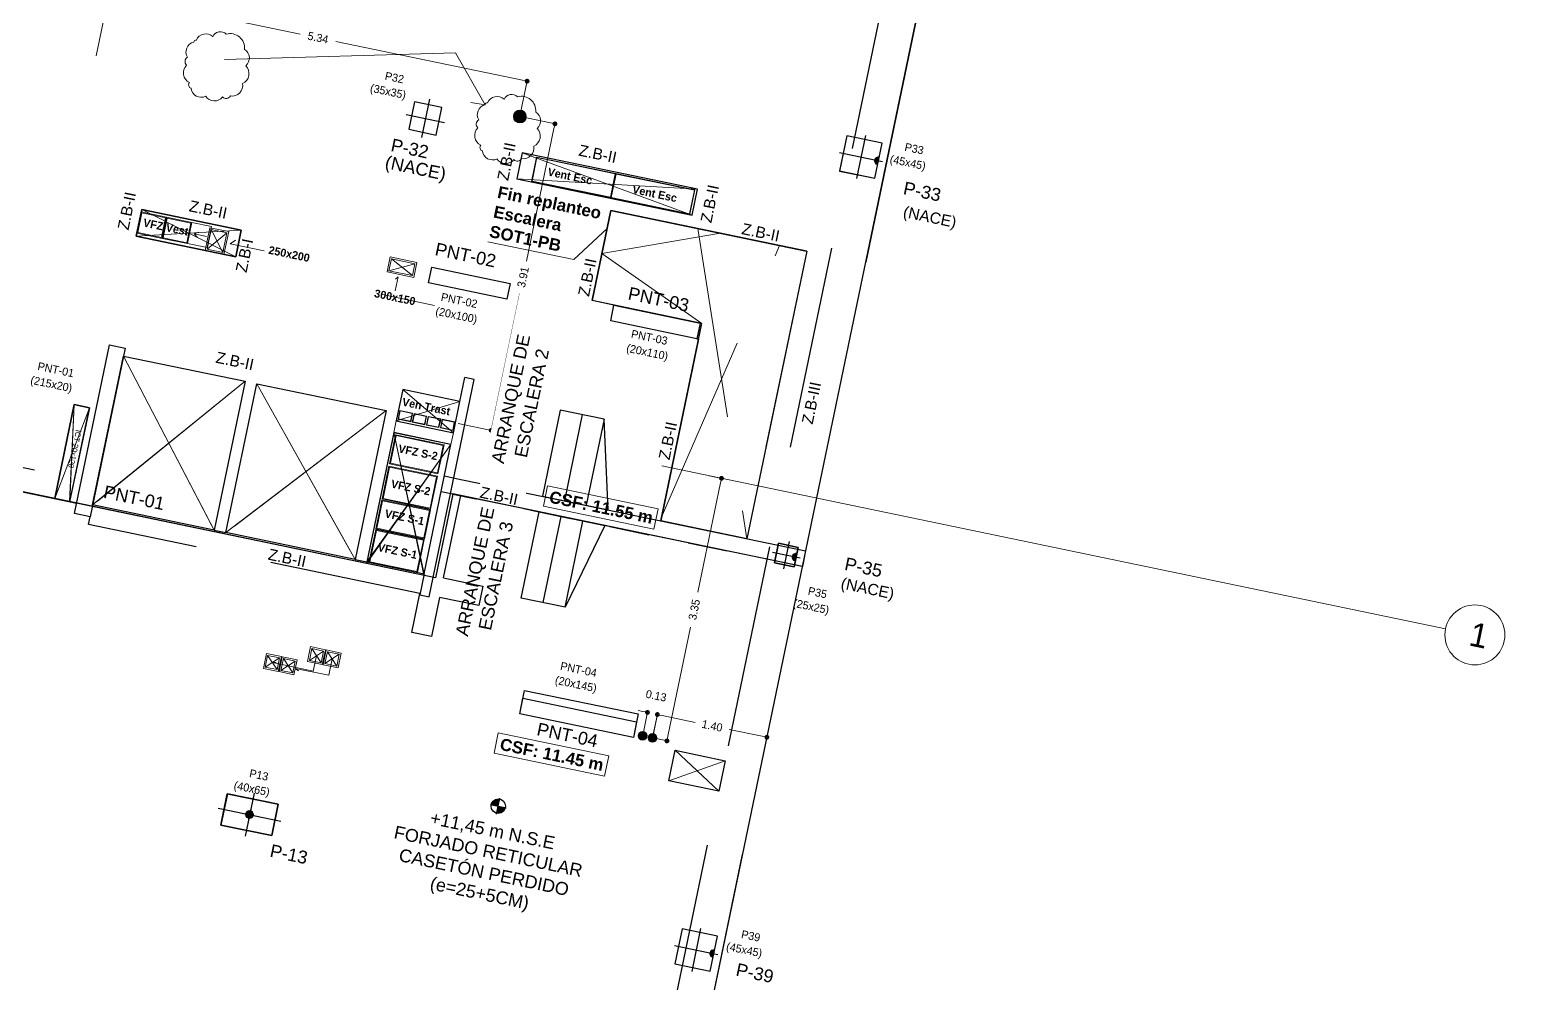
# Model space of a CAD drawing. Header units: metres. Extents: x 725608.1 to 725660.4, y 4370738.5 to 4370791.2.
# Drawn here: x 725641.86 to 725660.39, y 4370765.37 to 4370777.28 of the extents above; entities that cross this region are included whole.
import ezdxf

# ---------------------------------------------------------------- set-up
doc = ezdxf.new("R2010")
doc.units = ezdxf.units.M
doc.header["$LTSCALE"] = 10
doc.header["$MEASUREMENT"] = 0
for name, pattern in [('$5$DASHED2', [0.375, 0.25, -0.125]), ('1144 Z plantas$0$DASHED2', [0.375, 0.25, -0.125]), ('1144_EST_XREF_PLANTAS COMPLETAS$0$ACAD_ISO03W100', [30, 12, -18]), ('1144_EST_XREF_PLANTAS COMPLETAS$0$DASHDOTX2', [50.8, 25.4, -12.7, 0, -12.7]), ('1144_EST_XREF_PLANTAS COMPLETAS$0$Derribado', [0.357187, 0.238125, -0.119063]), ('1144_EST_XREF_PLANTAS COMPLETAS$0$HIDDEN', [9.525, 6.35, -3.175]), ('CONTINUA', [0]), ('CYE_TRAZOS', [4, 2, -2]), ('DASHED2', [0.375, 0.25, -0.125])]:
    doc.linetypes.add(name, pattern=pattern)
doc.layers.get('0').update_dxf_attribs({"linetype": 'CONTINUA', "lineweight": 0})
for name, color, linetype, lineweight in [('1144 Z plantas$0$CONTORNO FORJADO', 163, '1144 Z plantas$0$DASHED2', 13), ('1144_EST_XREF_PLANTAS COMPLETAS$0$BUIN_HUECOS', 253, '1144_EST_XREF_PLANTAS COMPLETAS$0$Derribado', 0), ('1144_EST_XREF_PLANTAS COMPLETAS$0$BUIN_PUNTO CRECIMIENTO', 10, 'CONTINUOUS', 5), ('COTAS_PASATUBOS', 7, 'CONTINUOUS', 9), ('CYE_PASATUBOS', 7, 'CONTINUOUS', 9), ('CYE_REJILLAS', 13, 'CYE_TRAZOS', 9), ('CYE_REVISIONES', 10, 'CONTINUOUS', 9)]:
    doc.layers.add(name, color=color, linetype=linetype, lineweight=lineweight)
for name, color, linetype in [('1144_EST_XREF_PLANTAS COMPLETAS$0$BUIN_BORDE FORJADO', 33, 'CONTINUOUS'), ('1144_EST_XREF_PLANTAS COMPLETAS$0$BUIN_DETALLES', 13, 'CONTINUOUS'), ('1144_EST_XREF_PLANTAS COMPLETAS$0$BUIN_EJES PILARES', 252, '1144_EST_XREF_PLANTAS COMPLETAS$0$DASHDOTX2'), ('1144_EST_XREF_PLANTAS COMPLETAS$0$BUIN_ESCALERA', 4, '1144_EST_XREF_PLANTAS COMPLETAS$0$ACAD_ISO03W100'), ('1144_EST_XREF_PLANTAS COMPLETAS$0$BUIN_NIVELES', 1, 'CONTINUOUS'), ('1144_EST_XREF_PLANTAS COMPLETAS$0$BUIN_OCULTA', 253, 'CYE_TRAZOS'), ('1144_EST_XREF_PLANTAS COMPLETAS$0$BUIN_PANTALLA', 13, 'CONTINUOUS'), ('1144_EST_XREF_PLANTAS COMPLETAS$0$BUIN_PILARES', 1, 'CONTINUOUS'), ('1144_EST_XREF_PLANTAS COMPLETAS$0$BUIN_PROY INF', 252, '1144_EST_XREF_PLANTAS COMPLETAS$0$HIDDEN'), ('1144_EST_XREF_PLANTAS COMPLETAS$0$BUIN_TEXTO', 7, 'CONTINUOUS'), ('1144_EST_XREF_PLANTAS COMPLETAS$0$BUIN_TEXTO PILARES', 42, 'CONTINUOUS'), ('1144_EST_XREF_PLANTAS COMPLETAS$0$BUIN_TEXTO ZUNCHOS', 10, 'CONTINUOUS'), ('1144_EST_XREF_PLANTAS COMPLETAS$0$BUIN_ZUNCHO', 4, '1144_EST_XREF_PLANTAS COMPLETAS$0$HIDDEN'), ('TEXTO_ETIQUETAS', 13, 'CONTINUOUS')]:
    doc.layers.add(name, color=color, linetype=linetype)
doc.layers.add('CYE_ALTURAS FORJADOS', color=7, linetype='$5$DASHED2', true_color=0x919191, transparency=0.6)
doc.styles.add('1144 Z plantas$0$Standard', font='arial.ttf')
doc.styles.add('1144_EST_XREF_PLANTAS COMPLETAS$0$Standard', font='arial.ttf')
doc.styles.add('C&E COTAS', font='')
doc.styles.add('CanoEscarioBody', font='', dxfattribs={"height": 0.04})
doc.styles.add('Century Gothic', font='GOTHIC.TTF', dxfattribs={"height": 0.3})
doc.styles.get('C&E COTAS').set_extended_font_data('CanoEscarioBody')
doc.styles.get('CanoEscarioBody').set_extended_font_data('CanoEscarioBody')

# ---------------------------------------------------------------- blocks, each defined once
blk = doc.blocks.new('_Dot')
at = {"color": 0, "linetype": 'ByBlock', "lineweight": -2}
blk.add_line((-0.5, 0), (-1, 0), dxfattribs=at)
at = {"color": 0, "linetype": 'ByBlock', "const_width": 0.5}
blk.add_lwpolyline([(-0.25, 0, 1), (0.25, 0, 1)], format="xyb", close=True, dxfattribs=at)
blk = doc.blocks.new('Rejilla - ANO_ExtremoRejilla-727554-03_A0_P00_REP')
at = {"layer": 'CYE_REJILLAS', "linetype": 'Continuous'}
blk.add_circle((0, 0), 0.00375, dxfattribs=at)
blk = doc.blocks.new('PASATUBOS 110')
at = {"true_color": 0x87c497}
h = blk.add_hatch(color=113, dxfattribs=at)
edge = h.paths.add_edge_path()
edge.add_arc((158.426, -180.644), 0.055, 0, 360)
for p, q in [((158.401, -180.644), (158.45, -180.644)), ((158.426, -180.62), (158.426, -180.668))]:
    blk.add_line(p, q)
blk.add_circle((158.426, -180.644), 0.055)
blk = doc.blocks.new('PASATUBOS 160')
blk.add_hatch(color=21).paths.add_polyline_path([(158.417, -180.723), (158.434, -180.723), (158.45, -180.72), (158.466, -180.713), (158.479, -180.703), (158.49, -180.691), (158.499, -180.676), (158.504, -180.661), (158.506, -180.644), (158.504, -180.627), (158.499, -180.611), (158.49, -180.597), (158.479, -180.584), (158.466, -180.575), (158.45, -180.568), (158.434, -180.564), (158.417, -180.564), (158.401, -180.568), (158.386, -180.575), (158.372, -180.584), (158.361, -180.597), (158.352, -180.611), (158.347, -180.627), (158.346, -180.644), (158.347, -180.661), (158.352, -180.676), (158.361, -180.691), (158.372, -180.703), (158.386, -180.713), (158.401, -180.72)])
for p, q in [((158.386, -180.644), (158.466, -180.644)), ((158.426, -180.604), (158.426, -180.684))]:
    blk.add_line(p, q)
blk.add_circle((158.426, -180.644), 0.08)
blk = doc.blocks.new('Ventilación trasteros')
at = {"layer": 'CYE_PASATUBOS'}
for points in [[(174.68, -32.665), (174.84, -32.665), (174.84, -32.555), (174.68, -32.555)], [(174.685, -32.56), (174.835, -32.56), (174.835, -32.66), (174.685, -32.66)], [(174.86, -32.665), (175.02, -32.665), (175.02, -32.555), (174.86, -32.555)], [(174.865, -32.56), (175.015, -32.56), (175.015, -32.66), (174.865, -32.66)], [(175.04, -32.555), (175.2, -32.555), (175.2, -32.665), (175.04, -32.665)], [(175.045, -32.56), (175.195, -32.56), (175.195, -32.66), (175.045, -32.66)], [(175.22, -32.555), (175.38, -32.555), (175.38, -32.665), (175.22, -32.665)], [(175.225, -32.56), (175.375, -32.56), (175.375, -32.66), (175.225, -32.66)]]:
    blk.add_lwpolyline(points, close=True, dxfattribs=at)
at = {"layer": 'CYE_PASATUBOS', "insert": (174.687, -32.39), "char_height": 0.1, "width": 6.47767, "attachment_point": 1, "style": 'CanoEscarioBody'}
blk.add_mtext('{\\fCanoEscarioBody|b1|i0|c0|p34;Ven Trast}', dxfattribs=at)
blk = doc.blocks.new('VFZ GARAJE')
at = {"layer": 'CYE_PASATUBOS'}
for points in [[(182.24, 16.314), (182.86, 16.314), (182.86, 16.684), (182.24, 16.684)], [(182.25, 16.324), (182.85, 16.324), (182.85, 16.674), (182.25, 16.674)], [(182.24, 15.864), (182.86, 15.864), (182.86, 16.284), (182.24, 16.284)], [(182.25, 15.874), (182.85, 15.874), (182.85, 16.274), (182.25, 16.274)], [(182.24, 15.484), (182.86, 15.484), (182.86, 15.854), (182.24, 15.854)], [(182.25, 15.494), (182.85, 15.494), (182.85, 15.844), (182.25, 15.844)], [(182.24, 15.054), (182.86, 15.054), (182.86, 15.474), (182.24, 15.474)], [(182.25, 15.064), (182.85, 15.064), (182.85, 15.464), (182.25, 15.464)]]:
    blk.add_lwpolyline(points, close=True, dxfattribs=at)
at = {"layer": 'CYE_PASATUBOS', "char_height": 0.1, "width": 6.47767, "attachment_point": 1, "style": 'CanoEscarioBody'}
for s, insert in [('{\\fCanoEscarioBody|b1|i0|c0|p34;VFZ S-2}', (182.313, 16.576)), ('{\\fCanoEscarioBody|b1|i0|c0|p34;VFZ S-2}', (182.313, 16.126)), ('{\\fCanoEscarioBody|b1|i0|c0|p34;VFZ S-1}', (182.313, 15.746)), ('{\\fCanoEscarioBody|b1|i0|c0|p34;VFZ S-1}', (182.313, 15.316))]:
    blk.add_mtext(s, dxfattribs=dict(at, insert=insert))
blk = doc.blocks.new('1144_EST_XREF_PLANTAS COMPLETAS$0$8')
at = {"layer": '1144_EST_XREF_PLANTAS COMPLETAS$0$BUIN_PUNTO CRECIMIENTO'}
h = blk.add_hatch(color=256, dxfattribs=at)
h.dxf.hatch_style = 1
edge = h.paths.add_edge_path()
edge.add_line((0, 0), (-0.05, 0))
edge.add_arc((0, 0), 0.05, 0, 180, ccw=False)
edge.add_line((0.05, 0), (0, 0))
for p, q in [((-0.06, 0), (0.06, 0)), ((0, 0), (0, 0.06))]:
    blk.add_line(p, q, dxfattribs=at)
blk.add_arc((0, 0), 0.05, 0, 180, dxfattribs=at)
blk = doc.blocks.new('1144_EST_XREF_PLANTAS COMPLETAS$0$5')
at = {"layer": '1144_EST_XREF_PLANTAS COMPLETAS$0$BUIN_PUNTO CRECIMIENTO'}
h = blk.add_hatch(color=256, dxfattribs=at)
h.dxf.hatch_style = 1
h.paths.add_polyline_path([(0.05, 0, 1), (-0.05, 0, 1)])
for p, q in [((-0.06, 0), (0.06, 0)), ((0, 0.06), (0, -0.06))]:
    blk.add_line(p, q, dxfattribs=at)
blk.add_circle((0, 0), 0.05, dxfattribs=at)
blk = doc.blocks.new('1144_EST_XREF_PLANTAS COMPLETAS$0$45x45_N')
at = {"layer": '1144_EST_XREF_PLANTAS COMPLETAS$0$BUIN_EJES PILARES', "ltscale": 0.005}
for p, q in [((0, 0.275), (0, -0.275)), ((-0.275, 0), (0.275, 0))]:
    blk.add_line(p, q, dxfattribs=at)
at = {"layer": '1144_EST_XREF_PLANTAS COMPLETAS$0$BUIN_PILARES'}
blk.add_lwpolyline([(-0.225, -0.225), (0.225, -0.225), (0.225, 0.225), (-0.225, 0.225)], close=True, dxfattribs=at)
blk = doc.blocks.new('1144_EST_XREF_PLANTAS COMPLETAS$0$40x65_CONT')
at = {"layer": '1144_EST_XREF_PLANTAS COMPLETAS$0$BUIN_EJES PILARES', "ltscale": 0.005}
for p, q in [((0, 0.275), (0, -0.275)), ((-0.4, 0), (0.4, 0))]:
    blk.add_line(p, q, dxfattribs=at)
at = {"layer": '1144_EST_XREF_PLANTAS COMPLETAS$0$BUIN_PILARES'}
blk.add_lwpolyline([(-0.325, -0.2), (0.325, -0.2), (0.325, 0.2), (-0.325, 0.2)], close=True, dxfattribs=at)
blk = doc.blocks.new('1144_EST_XREF_PLANTAS COMPLETAS$0$25x25_N')
at = {"layer": '1144_EST_XREF_PLANTAS COMPLETAS$0$BUIN_EJES PILARES', "ltscale": 0.005}
for p, q in [((-0.175, 0), (0.175, 0)), ((0, 0.175), (0, -0.175))]:
    blk.add_line(p, q, dxfattribs=at)
at = {"layer": '1144_EST_XREF_PLANTAS COMPLETAS$0$BUIN_PILARES'}
blk.add_lwpolyline([(-0.125, -0.125), (0.125, -0.125), (0.125, 0.125), (-0.125, 0.125)], close=True, dxfattribs=at)
blk = doc.blocks.new('1144_EST_XREF_PLANTAS COMPLETAS$0$COTA NIVEL COMPLETA')
at = {"layer": '1144_EST_XREF_PLANTAS COMPLETAS$0$BUIN_NIVELES'}
h = blk.add_hatch(color=256, dxfattribs=at)
h.dxf.hatch_style = 1
h.paths.add_polyline_path([(0.5, 0), (0, 0), (0, -0.5, 0.414214)])
h.paths.add_polyline_path([(0, 0.5, 0.414214), (-0.5, 0), (0, 0)])
for points in [[(-0.56, 0), (0.56, 0)], [(0, -0.56), (0, 0.56)]]:
    blk.add_lwpolyline(points, dxfattribs=at)
blk.add_circle((0, 0), 0.5, dxfattribs=at)
blk = doc.blocks.new('1144_EST_XREF_PLANTAS COMPLETAS$0$35x35_N')
at = {"layer": '1144_EST_XREF_PLANTAS COMPLETAS$0$BUIN_EJES PILARES', "ltscale": 0.005}
for p, q in [((0, 0.245), (0, -0.245)), ((-0.245, 0), (0.245, 0))]:
    blk.add_line(p, q, dxfattribs=at)
at = {"layer": '1144_EST_XREF_PLANTAS COMPLETAS$0$BUIN_PILARES'}
blk.add_lwpolyline([(-0.175, -0.175), (0.175, -0.175), (0.175, 0.175), (-0.175, 0.175)], close=True, dxfattribs=at)

msp = doc.modelspace()

# ---------------------------------------------------------------- linework, layer by layer
at = {"layer": '1144 Z plantas$0$CONTORNO FORJADO', "linetype": '1144 Z plantas$0$DASHED2', "ltscale": 3}
for points in [[(725640.386, 4370771.794), (725641.452, 4370776.922), (725630.193, 4370779.262), (725631.661, 4370786.326), (725653.827, 4370781.719), (725651.511, 4370770.574), (725647.144, 4370771.479), (725646.926, 4370770.435), (725641.561, 4370771.55)], [(725647.944, 4370775.42), (725650.133, 4370774.965), (725650.2, 4370775.288), (725648.011, 4370775.743)], [(725643.187, 4370774.703), (725644.43, 4370774.445), (725644.499, 4370774.778), (725643.256, 4370775.036)], [(725649.116, 4370775.024), (725648.882, 4370773.897), (725650.253, 4370773.613), (725649.74, 4370771.145), (725650.817, 4370770.921), (725651.564, 4370774.515)], [(725644.159, 4370771.028), (725642.642, 4370771.344), (725643.028, 4370773.204), (725644.546, 4370772.889)], [(725644.693, 4370772.858), (725646.308, 4370772.522), (725645.922, 4370770.662), (725644.306, 4370770.998)], [(725636.411, 4370772.62), (725636.135, 4370771.296), (725634.897, 4370771.554), (725634.264, 4370768.508), (725630.947, 4370766.532), (725631.161, 4370766.173), (725631.075, 4370766.122), (725635.028, 4370759.487), (725635.119, 4370759.542), (725635.827, 4370758.354), (725636.428, 4370758.234), (725635.631, 4370754.265), (725637.671, 4370753.774), (725638.488, 4370757.821), (725639.264, 4370761.7), (725649.237, 4370759.632), (725651.509, 4370770.573), (725647.143, 4370771.481), (725646.926, 4370770.435)], [(725646.435, 4370772.394), (725647.149, 4370772.245), (725647.231, 4370772.637), (725646.516, 4370772.785)], [(725642.168, 4370771.424), (725642.359, 4370771.384), (725642.603, 4370772.559), (725642.412, 4370772.599)], [(725646.065, 4370770.614), (725646.78, 4370770.466), (725647.119, 4370772.098), (725646.404, 4370772.247)], [(725649.92, 4370768.279), (725650.547, 4370768.148), (725650.467, 4370767.766), (725649.841, 4370767.897)]]:
    msp.add_lwpolyline(points, close=True, dxfattribs=at)
for points in [[(725648.011, 4370775.743), (725650.133, 4370774.965)], [(725647.944, 4370775.42), (725650.2, 4370775.288)], [(725643.256, 4370775.036), (725644.43, 4370774.445)], [(725643.187, 4370774.703), (725644.499, 4370774.778)], [(725650.487, 4370774.739), (725649.004, 4370774.485), (725650.253, 4370773.613)], [(725643.028, 4370773.204), (725644.159, 4370771.028)], [(725642.642, 4370771.344), (725644.546, 4370772.889)], [(725644.693, 4370772.858), (725645.922, 4370770.662)], [(725646.435, 4370772.394), (725647.231, 4370772.637)], [(725646.516, 4370772.785), (725647.149, 4370772.245)], [(725642.168, 4370771.424), (725642.603, 4370772.559)], [(725642.412, 4370772.599), (725642.359, 4370771.384)], [(725644.306, 4370770.998), (725646.308, 4370772.522)], [(725646.404, 4370772.247), (725646.78, 4370770.466)], [(725646.065, 4370770.614), (725647.119, 4370772.098)], [(725649.92, 4370768.279), (725650.467, 4370767.766)], [(725649.841, 4370767.897), (725650.546, 4370768.148)]]:
    msp.add_lwpolyline(points, dxfattribs=at)
at = {"layer": '1144 Z plantas$0$CONTORNO FORJADO', "ltscale": 10}
msp.add_lwpolyline([(725647.58, 4370774.632), (725648.653, 4370774.409), (725649.069, 4370774.797)], dxfattribs=at)
at = {"layer": '1144 Z plantas$0$CONTORNO FORJADO', "color": 23, "ltscale": 10}
msp.add_lwpolyline([(725646.404, 4370772.247), (725647.119, 4370772.098), (725647.149, 4370772.245), (725646.435, 4370772.394)], close=True, dxfattribs=at)
at = {"layer": '1144 Z plantas$0$CONTORNO FORJADO'}
for points in [[(725648.274, 4370771.329), (725648.327, 4370771.584), (725649.707, 4370771.297), (725649.654, 4370771.042)], [(725647.658, 4370768.241), (725647.711, 4370768.495), (725649.091, 4370768.209), (725649.038, 4370767.954)]]:
    msp.add_lwpolyline(points, close=True, dxfattribs=at)
at = {"layer": '1144_EST_XREF_PLANTAS COMPLETAS$0$BUIN_BORDE FORJADO'}
for p, q in [((725649.238, 4370759.637), (725653.824, 4370781.708)), ((725649.116, 4370775.024), (725648.882, 4370773.897)), ((725651.564, 4370774.515), (725649.116, 4370775.024)), ((725651.162, 4370774.598), (725649.116, 4370775.024)), ((725651.564, 4370774.515), (725650.817, 4370770.921)), ((725649.156, 4370773.84), (725648.882, 4370773.897)), ((725650.212, 4370773.417), (725649.74, 4370771.145)), ((725650.192, 4370773.421), (725650.212, 4370773.417)), ((725644.159, 4370771.028), (725644.306, 4370770.998)), ((725645.921, 4370770.662), (725646.068, 4370770.631))]:
    msp.add_line(p, q, dxfattribs=at)
for points in [[(725647.944, 4370775.42), (725650.133, 4370774.965), (725650.2, 4370775.288), (725648.011, 4370775.743)], [(725643.256, 4370775.036), (725644.499, 4370774.778), (725644.43, 4370774.445), (725643.186, 4370774.703)], [(725644.692, 4370772.858), (725646.308, 4370772.522), (725645.921, 4370770.662), (725644.306, 4370770.998)], [(725646.516, 4370772.786), (725646.434, 4370772.394), (725647.149, 4370772.245), (725647.231, 4370772.637)], [(725649.92, 4370768.279), (725650.547, 4370768.148), (725650.467, 4370767.766), (725649.841, 4370767.897)]]:
    msp.add_lwpolyline(points, close=True, dxfattribs=at)
for points in [[(725643.028, 4370773.204), (725644.546, 4370772.889), (725644.159, 4370771.028), (725642.641, 4370771.344)], [(725642.168, 4370771.424), (725642.412, 4370772.599), (725642.603, 4370772.559), (725642.354, 4370771.384)], [(725640.386, 4370771.793), (725642.442, 4370771.367)]]:
    msp.add_lwpolyline(points, dxfattribs=at)
at = {"layer": '1144_EST_XREF_PLANTAS COMPLETAS$0$BUIN_DETALLES'}
for p, q in [((725647.231, 4370772.637), (725647.292, 4370772.935)), ((725646.783, 4370770.483), (725646.729, 4370770.222)), ((725646.729, 4370770.222), (725646.846, 4370770.197))]:
    msp.add_line(p, q, dxfattribs=at)
at = {"layer": '1144_EST_XREF_PLANTAS COMPLETAS$0$BUIN_ESCALERA'}
for p, q in [((725648.485, 4370772.529), (725648.261, 4370771.452)), ((725649.034, 4370772.416), (725648.485, 4370772.529)), ((725648.759, 4370772.472), (725648.536, 4370771.395)), ((725649.034, 4370772.416), (725648.81, 4370771.339)), ((725649.084, 4370771.282), (725649.034, 4370772.416)), ((725648.261, 4370771.452), (725649.084, 4370771.282)), ((725647.997, 4370770.18), (725648.221, 4370771.257)), ((725648.221, 4370771.257), (725649.043, 4370771.086)), ((725648.271, 4370770.123), (725648.495, 4370771.2)), ((725648.545, 4370770.066), (725648.769, 4370771.143)), ((725649.043, 4370771.086), (725648.545, 4370770.066)), ((725648.545, 4370770.066), (725647.997, 4370770.18))]:
    msp.add_line(p, q, dxfattribs=at)
at = {"layer": '1144_EST_XREF_PLANTAS COMPLETAS$0$BUIN_HUECOS'}
for p, q in [((725648.011, 4370775.743), (725650.133, 4370774.965)), ((725650.2, 4370775.288), (725647.944, 4370775.42)), ((725643.256, 4370775.036), (725644.43, 4370774.445)), ((725644.499, 4370774.778), (725643.186, 4370774.701)), ((725650.203, 4370774.798), (725650.817, 4370770.921)), ((725649.747, 4370771.182), (725651.225, 4370774.585)), ((725643.028, 4370773.204), (725644.159, 4370771.028)), ((725644.546, 4370772.889), (725642.642, 4370771.344)), ((725644.692, 4370772.858), (725645.921, 4370770.662)), ((725646.434, 4370772.394), (725647.231, 4370772.637)), ((725646.516, 4370772.785), (725647.149, 4370772.246)), ((725642.603, 4370772.559), (725642.168, 4370771.424)), ((725642.412, 4370772.599), (725642.355, 4370771.391)), ((725646.308, 4370772.522), (725644.306, 4370770.998)), ((725646.404, 4370772.247), (725646.783, 4370770.484)), ((725649.92, 4370768.279), (725650.467, 4370767.766)), ((725650.547, 4370768.148), (725649.841, 4370767.897))]:
    msp.add_line(p, q, dxfattribs=at)
at = {"layer": '1144_EST_XREF_PLANTAS COMPLETAS$0$BUIN_OCULTA', "ltscale": 0.025}
msp.add_lwpolyline([(725640.447, 4370772.087), (725642.229, 4370771.718)], dxfattribs=at)
at = {"layer": '1144_EST_XREF_PLANTAS COMPLETAS$0$BUIN_PANTALLA'}
for points in [[(725646.88, 4370774.313), (725647.859, 4370774.11), (725647.819, 4370773.914), (725646.84, 4370774.118)], [(725646.88, 4370774.313), (725647.859, 4370774.11), (725647.819, 4370773.914), (725646.84, 4370774.118)], [(725649.156, 4370773.84), (725650.233, 4370773.617), (725650.192, 4370773.421), (725649.115, 4370773.645)], [(725649.156, 4370773.84), (725650.233, 4370773.617), (725650.192, 4370773.421), (725649.115, 4370773.645)], [(725642.853, 4370773.343), (725643.048, 4370773.302), (725642.611, 4370771.197), (725642.415, 4370771.238)], [(725642.853, 4370773.343), (725643.048, 4370773.302), (725642.611, 4370771.197), (725642.415, 4370771.238)], [(725648.019, 4370768.929), (725649.439, 4370768.634), (725649.398, 4370768.438), (725647.978, 4370768.733)], [(725648.019, 4370768.929), (725649.439, 4370768.634), (725649.398, 4370768.438), (725647.978, 4370768.733)]]:
    msp.add_lwpolyline(points, close=True, dxfattribs=at)
at = {"layer": '1144_EST_XREF_PLANTAS COMPLETAS$0$BUIN_PROY INF', "ltscale": 0.04}
msp.add_lwpolyline([(725649.034, 4370760.875), (725653.295, 4370781.37), (725611.188, 4370790.121), (725631.683, 4370755.722), (725636.966, 4370754.5), (725638.637, 4370763.025)], close=True, dxfattribs=at)
at = {"layer": '1144_EST_XREF_PLANTAS COMPLETAS$0$BUIN_PROY INF', "ltscale": 0.025}
for points in [[(725652.416, 4370775.425), (725652.508, 4370775.866), (725652.067, 4370775.957), (725651.976, 4370775.517), (725652.416, 4370775.425)], [(725652.416, 4370775.425), (725652.508, 4370775.866), (725652.067, 4370775.957), (725651.976, 4370775.517), (725652.416, 4370775.425)], [(725644.244, 4370767.344), (725644.325, 4370767.736), (725644.962, 4370767.604), (725644.88, 4370767.212), (725644.244, 4370767.344)], [(725644.244, 4370767.344), (725644.325, 4370767.736), (725644.962, 4370767.604), (725644.88, 4370767.212), (725644.244, 4370767.344)]]:
    msp.add_lwpolyline(points, dxfattribs=at)
msp.add_lwpolyline([(725651.213, 4370770.865), (725651.458, 4370770.814), (725651.407, 4370770.569), (725651.162, 4370770.62)], close=True, dxfattribs=at)
msp.add_lwpolyline([(725651.213, 4370770.865), (725651.458, 4370770.814), (725651.407, 4370770.569), (725651.162, 4370770.62)], close=True, dxfattribs=at)
at = {"layer": '1144_EST_XREF_PLANTAS COMPLETAS$0$BUIN_ZUNCHO', "ltscale": 0.03}
for p, q in [((725642.591, 4370771.099), (725642.611, 4370771.197)), ((725646.732, 4370770.238), (725642.591, 4370771.099))]:
    msp.add_line(p, q, dxfattribs=at)
at = {"layer": 'COTAS_PASATUBOS'}
for p, q in [((725642.903, 4370777.713), (725645.237, 4370777.228)), ((725648.013, 4370776.651), (725645.679, 4370777.136)), ((725647.985, 4370776.221), (725648.077, 4370776.663)), ((725648.004, 4370776.192), (725648.442, 4370776.101)), ((725648.405, 4370776.047), (725648.061, 4370774.39)), ((725647.634, 4370772.334), (725647.978, 4370773.99)), ((725647.208, 4370772.361), (725647.646, 4370772.27)), ((725650.344, 4370771.709), (725650.524, 4370771.672)), ((725650.488, 4370771.618), (725650.204, 4370770.255)), ((725649.83, 4370768.454), (725650.113, 4370769.817)), ((725649.516, 4370768.763), (725649.457, 4370768.775)), ((725649.519, 4370768.483), (725649.58, 4370768.775)), ((725649.643, 4370768.457), (725649.704, 4370768.749)), ((725649.649, 4370768.484), (725649.704, 4370768.749)), ((725649.757, 4370768.713), (725649.816, 4370768.701)), ((725649.757, 4370768.713), (725650.17, 4370768.627)), ((725651.009, 4370768.453), (725650.596, 4370768.539)), ((725649.662, 4370768.428), (725649.842, 4370768.39)), ((725651.017, 4370768.2), (725651.072, 4370768.465))]:
    msp.add_line(p, q, dxfattribs=at)
at = {"layer": 'CYE_ALTURAS FORJADOS', "linetype": 'DASHED2', "ltscale": 3}
for p, q in [((725653.827, 4370781.719), (725651.511, 4370770.574)), ((725642.412, 4370772.599), (725642.168, 4370771.424)), ((725642.359, 4370771.384), (725642.603, 4370772.559)), ((725642.603, 4370772.559), (725642.412, 4370772.599)), ((725642.168, 4370771.424), (725641.561, 4370771.55)), ((725649.237, 4370759.632), (725651.509, 4370770.573))]:
    msp.add_line(p, q, dxfattribs=at)
at = {"layer": 'CYE_ALTURAS FORJADOS'}
for p, q in [((725648.011, 4370775.743), (725647.944, 4370775.42)), ((725650.2, 4370775.288), (725648.011, 4370775.743)), ((725647.944, 4370775.42), (725650.133, 4370774.965)), ((725650.133, 4370774.965), (725650.2, 4370775.288)), ((725643.256, 4370775.036), (725643.186, 4370774.701)), ((725644.499, 4370774.778), (725643.256, 4370775.036)), ((725648.882, 4370773.898), (725649.116, 4370775.024)), ((725649.116, 4370775.024), (725651.564, 4370774.515)), ((725643.186, 4370774.701), (725644.43, 4370774.442)), ((725644.43, 4370774.442), (725644.499, 4370774.778)), ((725651.564, 4370774.515), (725650.817, 4370770.921)), ((725650.253, 4370773.613), (725648.882, 4370773.898)), ((725649.74, 4370771.145), (725650.253, 4370773.613)), ((725642.642, 4370771.344), (725643.028, 4370773.204)), ((725643.028, 4370773.204), (725644.546, 4370772.889)), ((725644.546, 4370772.889), (725644.159, 4370771.028)), ((725644.306, 4370770.998), (725644.693, 4370772.858)), ((725644.693, 4370772.858), (725646.308, 4370772.522)), ((725646.516, 4370772.786), (725646.434, 4370772.394)), ((725647.231, 4370772.637), (725646.516, 4370772.786)), ((725647.149, 4370772.245), (725647.231, 4370772.637)), ((725646.308, 4370772.522), (725645.921, 4370770.662)), ((725646.404, 4370772.246), (725646.068, 4370770.632)), ((725647.119, 4370772.098), (725646.404, 4370772.246)), ((725646.434, 4370772.394), (725647.149, 4370772.245)), ((725644.159, 4370771.028), (725642.642, 4370771.344)), ((725650.817, 4370770.921), (725649.74, 4370771.145)), ((725645.921, 4370770.662), (725644.306, 4370770.998)), ((725646.068, 4370770.632), (725646.783, 4370770.483)), ((725649.841, 4370767.897), (725649.92, 4370768.279)), ((725649.92, 4370768.279), (725650.546, 4370768.148)), ((725650.546, 4370768.148), (725650.467, 4370767.767)), ((725650.467, 4370767.767), (725649.841, 4370767.897))]:
    msp.add_line(p, q, dxfattribs=at)
at = {"layer": 'CYE_PASATUBOS'}
for p, q in [((725642.167, 4370771.424), (725642.412, 4370772.599)), ((725642.603, 4370772.559), (725642.358, 4370771.384)), ((725642.412, 4370772.599), (725642.603, 4370772.559)), ((725642.358, 4370771.384), (725642.167, 4370771.424)), ((725644.775, 4370769.302), (725644.814, 4370769.488)), ((725644.799, 4370769.318), (725644.829, 4370769.464)), ((725644.814, 4370769.488), (725645, 4370769.449)), ((725644.829, 4370769.464), (725644.946, 4370769.287)), ((725644.829, 4370769.464), (725644.976, 4370769.434)), ((725645.326, 4370769.387), (725645.365, 4370769.573)), ((725645.35, 4370769.402), (725645.38, 4370769.549)), ((725645.527, 4370769.518), (725645.35, 4370769.402)), ((725645.365, 4370769.573), (725645.551, 4370769.534)), ((725645.38, 4370769.549), (725645.497, 4370769.371)), ((725645.38, 4370769.549), (725645.527, 4370769.518)), ((725645.438, 4370769.46), (725645.398, 4370769.268)), ((725645.527, 4370769.518), (725645.497, 4370769.371)), ((725645.551, 4370769.534), (725645.512, 4370769.348)), ((725645.522, 4370769.346), (725645.56, 4370769.532)), ((725645.545, 4370769.361), (725645.576, 4370769.508)), ((725645.723, 4370769.478), (725645.545, 4370769.361)), ((725645.56, 4370769.532), (725645.747, 4370769.493)), ((725645.576, 4370769.508), (725645.692, 4370769.331)), ((725645.576, 4370769.508), (725645.723, 4370769.478)), ((725645.723, 4370769.478), (725645.692, 4370769.331)), ((725645.747, 4370769.493), (725645.708, 4370769.307)), ((725644.961, 4370769.263), (725644.775, 4370769.302)), ((725644.976, 4370769.434), (725644.799, 4370769.318)), ((725644.946, 4370769.287), (725644.799, 4370769.318)), ((725644.888, 4370769.376), (725644.935, 4370769.377)), ((725645.398, 4370769.268), (725644.888, 4370769.376)), ((725644.976, 4370769.434), (725644.946, 4370769.287)), ((725645, 4370769.449), (725644.961, 4370769.263)), ((725644.971, 4370769.261), (725645.01, 4370769.447)), ((725644.995, 4370769.277), (725645.025, 4370769.424)), ((725645.172, 4370769.393), (725644.995, 4370769.277)), ((725645.142, 4370769.246), (725644.995, 4370769.277)), ((725645.01, 4370769.447), (725645.196, 4370769.409)), ((725645.025, 4370769.424), (725645.142, 4370769.246)), ((725645.025, 4370769.424), (725645.172, 4370769.393)), ((725645.172, 4370769.393), (725645.142, 4370769.246)), ((725645.196, 4370769.409), (725645.157, 4370769.223)), ((725645.592, 4370769.215), (725645.173, 4370769.302)), ((725645.173, 4370769.302), (725645.213, 4370769.273)), ((725645.512, 4370769.348), (725645.326, 4370769.387)), ((725645.497, 4370769.371), (725645.35, 4370769.402)), ((725645.708, 4370769.307), (725645.522, 4370769.346)), ((725645.692, 4370769.331), (725645.545, 4370769.361)), ((725645.634, 4370769.419), (725645.592, 4370769.215)), ((725645.157, 4370769.223), (725644.971, 4370769.261))]:
    msp.add_line(p, q, dxfattribs=at)
for points in [[(725649.116, 4370775.182), (725648.127, 4370775.387), (725648.19, 4370775.691), (725649.179, 4370775.485)], [(725649.112, 4370775.188), (725648.133, 4370775.391), (725648.194, 4370775.685), (725649.173, 4370775.482)], [(725649.116, 4370775.182), (725650.105, 4370774.976), (725650.168, 4370775.28), (725649.179, 4370775.485)], [(725649.122, 4370775.186), (725650.101, 4370774.982), (725650.162, 4370775.276), (725649.183, 4370775.479)], [(725643.194, 4370774.741), (725643.51, 4370774.675), (725643.565, 4370774.94), (725643.249, 4370775.005)], [(725643.206, 4370774.749), (725643.503, 4370774.687), (725643.554, 4370774.932), (725643.257, 4370774.994)], [(725643.51, 4370774.675), (725643.827, 4370774.61), (725643.882, 4370774.874), (725643.565, 4370774.94)], [(725643.522, 4370774.683), (725643.819, 4370774.621), (725643.87, 4370774.866), (725643.573, 4370774.928)], [(725644.342, 4370774.759), (725644.283, 4370774.475), (725644.048, 4370774.524), (725644.107, 4370774.808)], [(725644.318, 4370774.744), (725644.267, 4370774.499), (725644.072, 4370774.54), (725644.122, 4370774.784)], [(725646.693, 4370774.373), (725646.654, 4370774.187), (725646.321, 4370774.256), (725646.36, 4370774.442)], [(725646.669, 4370774.357), (725646.639, 4370774.21), (725646.345, 4370774.271), (725646.375, 4370774.418)]]:
    msp.add_lwpolyline(points, close=True, dxfattribs=at)
for points in [[(725643.882, 4370774.874), (725644.126, 4370774.823), (725644.071, 4370774.559), (725643.827, 4370774.61)], [(725644.065, 4370774.698), (725643.912, 4370774.73), (725643.967, 4370774.754)], [(725643.912, 4370774.73), (725643.952, 4370774.686)], [(725644.318, 4370774.744), (725644.072, 4370774.54)], [(725644.267, 4370774.499), (725644.122, 4370774.784)], [(725644.787, 4370774.518), (725644.361, 4370774.607), (725644.428, 4370774.654)], [(725646.345, 4370774.271), (725646.669, 4370774.357)], [(725646.639, 4370774.21), (725646.375, 4370774.418)], [(725646.424, 4370774.021), (725646.46, 4370774.193), (725646.425, 4370774.166)], [(725646.262, 4370773.972), (725646.914, 4370773.837)]]:
    msp.add_lwpolyline(points, dxfattribs=at)
at = {"layer": 'CYE_REJILLAS', "ltscale": 0.5}
for points in [[(725644.719, 4370786.746), (725637.906, 4370753.962)], [(725659.546, 4370769.797), (725608.991, 4370780.303)]]:
    msp.add_lwpolyline(points, dxfattribs=at)
at = {"layer": 'CYE_REVISIONES', "color": 3}
for p, q in [((725643.938, 4370777.153), (725643.938, 4370777.153)), ((725644.312, 4370777.228), (725644.312, 4370777.228)), ((725643.828, 4370776.937), (725643.828, 4370776.937)), ((725644.288, 4370776.908), (725647.175, 4370776.991)), ((725644.539, 4370777.036), (725644.539, 4370777.036)), ((725647.175, 4370776.991), (725647.546, 4370776.343)), ((725644.556, 4370776.832), (725644.556, 4370776.832)), ((725643.852, 4370776.622), (725643.852, 4370776.622)), ((725644.516, 4370776.609), (725644.516, 4370776.609)), ((725644.055, 4370776.451), (725644.055, 4370776.451)), ((725644.265, 4370776.443), (725644.265, 4370776.443)), ((725647.546, 4370776.343), (725647.368, 4370776.374)), ((725647.578, 4370776.37), (725647.578, 4370776.37)), ((725647.952, 4370776.445), (725647.952, 4370776.445)), ((725647.467, 4370776.154), (725647.467, 4370776.154)), ((725648.179, 4370776.253), (725648.179, 4370776.253)), ((725648.195, 4370776.049), (725648.195, 4370776.049)), ((725647.491, 4370775.839), (725647.491, 4370775.839)), ((725648.155, 4370775.826), (725648.155, 4370775.826)), ((725647.694, 4370775.668), (725647.694, 4370775.668)), ((725647.904, 4370775.659), (725647.904, 4370775.659))]:
    msp.add_line(p, q, dxfattribs=at)
for centre, radius, start, end in [((725644.239, 4370777.152), 0.105, 45.9781, 155.9781), ((725643.933, 4370777.004), 0.125, 102.4135, 212.4135), ((725643.932, 4370777.128), 0.0251, 74.585, 184.585), ((725644.056, 4370777.102), 0.128, 46.6765, 156.6765), ((725644.359, 4370777.053), 0.181, 354.8611, 104.8611), ((725643.856, 4370776.884), 0.0603, 118.2323, 228.2323), ((725644.476, 4370776.928), 0.125, 309.6246, 59.6246), ((725643.91, 4370776.743), 0.134, 134.3485, 244.3485), ((725644.458, 4370776.734), 0.138, 294.882, 44.882), ((725643.887, 4370776.593), 0.0455, 140.573, 250.573), ((725643.998, 4370776.565), 0.127, 186.5132, 296.5132), ((725644.386, 4370776.585), 0.132, 260.3396, 10.3396), ((725644.163, 4370776.52), 0.128, 212.6213, 322.6213), ((725644.31, 4370776.483), 0.0607, 222.0747, 332.0747), ((725647.573, 4370776.221), 0.125, 102.4135, 212.4135), ((725647.571, 4370776.345), 0.0251, 74.585, 184.585), ((725647.695, 4370776.319), 0.128, 46.6765, 156.6765), ((725647.879, 4370776.369), 0.105, 45.9781, 155.9781), ((725647.998, 4370776.27), 0.181, 354.8611, 104.8611), ((725647.496, 4370776.101), 0.0603, 118.2323, 228.2323), ((725648.115, 4370776.145), 0.125, 309.6246, 59.6246), ((725647.55, 4370775.96), 0.134, 134.3485, 244.3485), ((725648.097, 4370775.951), 0.138, 294.882, 44.882), ((725647.527, 4370775.81), 0.0455, 140.573, 250.573), ((725647.638, 4370775.782), 0.127, 186.5132, 296.5132), ((725648.025, 4370775.802), 0.132, 260.3396, 10.3396), ((725647.802, 4370775.737), 0.128, 212.6213, 322.6213), ((725647.949, 4370775.7), 0.0607, 222.0747, 332.0747)]:
    msp.add_arc(centre, radius, start, end, dxfattribs=at)

# ---------------------------------------------------------------- block references
at = {"layer": '1144_EST_XREF_PLANTAS COMPLETAS$0$BUIN_NIVELES', "xscale": 0.1799999999999997, "yscale": 0.1799999999999997, "zscale": 0.1799999999999997, "rotation": 348.2599612998155}
msp.add_blockref('1144_EST_XREF_PLANTAS COMPLETAS$0$COTA NIVEL COMPLETA', (725647.71, 4370767.58), dxfattribs=at)
at = {"layer": '1144_EST_XREF_PLANTAS COMPLETAS$0$BUIN_PILARES', "rotation": 348.2599612998155}
for name, p in [('1144_EST_XREF_PLANTAS COMPLETAS$0$35x35_N', (725646.8, 4370776.173)), ('1144_EST_XREF_PLANTAS COMPLETAS$0$45x45_N', (725652.242, 4370775.691)), ('1144_EST_XREF_PLANTAS COMPLETAS$0$25x25_N', (725651.31, 4370770.717)), ('1144_EST_XREF_PLANTAS COMPLETAS$0$40x65_CONT', (725644.603, 4370767.474)), ('1144_EST_XREF_PLANTAS COMPLETAS$0$45x45_N', (725650.183, 4370765.783))]:
    msp.add_blockref(name, p, dxfattribs=at)
at = {"layer": '1144_EST_XREF_PLANTAS COMPLETAS$0$BUIN_PUNTO CRECIMIENTO'}
for name, p, rotation in [('1144_EST_XREF_PLANTAS COMPLETAS$0$8', (725652.462, 4370775.645), 78.25996129981554), ('1144_EST_XREF_PLANTAS COMPLETAS$0$8', (725652.462, 4370775.645), 78.25996129981554), ('1144_EST_XREF_PLANTAS COMPLETAS$0$8', (725651.433, 4370770.691), 78.25996129981554), ('1144_EST_XREF_PLANTAS COMPLETAS$0$8', (725651.433, 4370770.691), 78.25996129981554), ('1144_EST_XREF_PLANTAS COMPLETAS$0$5', (725644.603, 4370767.474), 348.2599612998155), ('1144_EST_XREF_PLANTAS COMPLETAS$0$8', (725650.403, 4370765.737), 78.25996129981554)]:
    msp.add_blockref(name, p, dxfattribs=dict(at, rotation=rotation))
at = {"layer": 'COTAS_PASATUBOS', "xscale": 0.06, "yscale": 0.06, "zscale": 0.06}
for p, rotation in [((725648.071, 4370776.639), 348.2599612998155), ((725648.418, 4370776.106), 78.25996129981554), ((725647.622, 4370772.275), 258.2599612998155), ((725650.5, 4370771.677), 78.25996129981554), ((725649.575, 4370768.751), 348.2599612998155), ((725649.699, 4370768.725), 168.2599612998155), ((725649.699, 4370768.725), 168.2599612998155), ((725649.818, 4370768.395), 258.2599612998155), ((725651.067, 4370768.441), 348.2599612998155)]:
    msp.add_blockref('_Dot', p, dxfattribs=dict(at, rotation=rotation))
at = {"layer": 'CYE_PASATUBOS', "rotation": 348.2599612998155}
for name, p in [('PASATUBOS 160', (725529.624, 4370985.297)), ('Ventilación trasteros', (725482.08, 4370839.94)), ('VFZ GARAJE', (725464.603, 4370792.967)), ('PASATUBOS 110', (725531.158, 4370977.559)), ('PASATUBOS 110', (725531.282, 4370977.533))]:
    msp.add_blockref(name, p, dxfattribs=at)
at = {"layer": 'CYE_REJILLAS', "linetype": 'ByBlock', "xscale": 99.99999999999969, "yscale": 99.99999999999969, "zscale": 99.99999999999969, "rotation": 160.0882340884017}
msp.add_blockref('Rejilla - ANO_ExtremoRejilla-727554-03_A0_P00_REP', (725659.913, 4370769.72), dxfattribs=at)

# ---------------------------------------------------------------- texts
at = {"layer": '1144 Z plantas$0$CONTORNO FORJADO', "char_height": 0.15, "attachment_point": 1, "rotation": 348.26, "style": '1144 Z plantas$0$Standard'}
for s, insert in [('{\\fArial|b1|i0|c0|p34;Fin replanteo\\PEscalera\\PSOT1-PB}', (725647.721, 4370775.33)), ('{\\fArial|b1|i0|c0|p34;CSF: 11.55 m}', (725648.367, 4370771.522)), ('{\\fArial|b1|i0|c0|p34;CSF: 11.45 m}', (725647.751, 4370768.433))]:
    msp.add_mtext_dynamic_manual_height_columns(s, width=4.20548, gutter_width=12.5, heights=[0.819], dxfattribs=dict(at, insert=insert))
at = {"layer": '1144_EST_XREF_PLANTAS COMPLETAS$0$BUIN_TEXTO', "width": 1.6, "attachment_point": 5, "rotation": 348.26, "style": '1144_EST_XREF_PLANTAS COMPLETAS$0$Standard'}
for insert, char_height in [((725646.673, 4370775.531), 0.16), ((725653.099, 4370774.922), 0.14), ((725652.321, 4370770.281), 0.14)]:
    msp.add_mtext('(NACE)', dxfattribs=dict(at, insert=insert, char_height=char_height))
at = {"layer": '1144_EST_XREF_PLANTAS COMPLETAS$0$BUIN_TEXTO PILARES', "char_height": 0.16, "width": 1.8, "attachment_point": 5, "rotation": 348.26, "style": '1144_EST_XREF_PLANTAS COMPLETAS$0$Standard'}
for s, insert in [('P-32', (725646.605, 4370775.797)), ('P-33', (725653.008, 4370775.259)), ('PNT-02', (725647.302, 4370774.466)), ('PNT-03', (725649.714, 4370773.912)), ('PNT-01', (725643.161, 4370771.433)), ('P-35', (725652.274, 4370770.564)), ('PNT-04', (725648.574, 4370768.468)), ('P-13', (725645.094, 4370766.979)), ('P-39', (725650.916, 4370765.494))]:
    msp.add_mtext(s, dxfattribs=dict(at, insert=insert))
at = {"layer": '1144_EST_XREF_PLANTAS COMPLETAS$0$BUIN_TEXTO ZUNCHOS', "char_height": 0.14, "width": 0.9, "attachment_point": 5, "style": '1144_EST_XREF_PLANTAS COMPLETAS$0$Standard'}
for s, insert, rotation in [('Z.B-II', (725647.813, 4370775.636), 78.26), ('Z.B-II', (725648.954, 4370775.731), 348.26), ('Z.B-II', (725643.069, 4370775.018), 78.26), ('Z.B-II', (725650.352, 4370775.108), 78.26), ('Z.B-II', (725644.086, 4370775.035), 348.26), ('Z.B-II', (725650.99, 4370774.75), 348.26), ('Z.B-I', (725644.539, 4370774.461), 78.26), ('Z.B-II', (725648.823, 4370774.189), 78.26), ('Z.B-II', (725644.42, 4370773.143), 348.26), ('Z.B-III', (725651.623, 4370772.619), 78.26), ('Z.B-II', (725649.829, 4370772.147), 78.26), ('Z.B-II', (725645.073, 4370770.682), 348.26)]:
    msp.add_mtext(s, dxfattribs=dict(at, insert=insert, rotation=rotation))
at = {"layer": 'COTAS_PASATUBOS', "char_height": 0.1, "attachment_point": 5, "style": 'C&E COTAS'}
for s, insert, rotation in [('\\A1;5.34', (725645.458, 4370777.182), 348.26), ('\\A1;3.91', (725648.02, 4370774.19), 78.26), ('\\A1;3.35', (725650.159, 4370770.036), 78.26), ('\\A1;0.13', (725649.683, 4370768.959), 348.26), ('\\A1;1.40', (725650.383, 4370768.583), 348.26)]:
    msp.add_mtext(s, dxfattribs=dict(at, insert=insert, rotation=rotation))
at = {"layer": 'CYE_PASATUBOS', "char_height": 0.1, "width": 6.47767, "rotation": 348.26, "style": 'CanoEscarioBody'}
for s, insert, attachment_point in [('{\\fCanoEscarioBody|b1|i0|c0|p34;Vent Esc}', (725648.894, 4370775.444), 3), ('{\\fCanoEscarioBody|b1|i0|c0|p34;Vent Esc}', (725649.399, 4370775.34), 1), ('{\\fCanoEscarioBody|b1|i0|c0|p34;VFZ Vest}', (725643.287, 4370774.923), 1), ('{\\fCanoEscarioBody|b1|i0|c0|p34;250x200}', (725644.853, 4370774.582), 1), ('{\\fCanoEscarioBody|b1|i0|c0|p34;300x150}', (725646.175, 4370774.04), 1)]:
    msp.add_mtext(s, dxfattribs=dict(at, insert=insert, attachment_point=attachment_point))
at = {"layer": 'CYE_REJILLAS', "insert": (725659.886, 4370769.885), "char_height": 0.3, "width": 0.32869, "attachment_point": 1, "rotation": 348.26, "style": 'Century Gothic'}
msp.add_mtext('1', dxfattribs=at)
at = {"layer": 'TEXTO_ETIQUETAS', "style": 'CanoEscarioBody'}
for s, height, rotation, p in [('P32', 0.1, 348.26, (725646.287, 4370776.659)), ('(35x35)', 0.1, 348.26, (725646.102, 4370776.508)), ('P33', 0.1, 348.26, (725652.781, 4370775.771)), ('(45x45)', 0.1, 348.26, (725652.596, 4370775.62)), ('PNT-02', 0.1, 348.26, (725646.987, 4370773.897)), ('(20x100)', 0.1, 348.26, (725646.919, 4370773.721)), ('(20x110)', 0.1, 348.26, (725649.304, 4370773.259)), ('PNT-03', 0.1, 348.26, (725649.363, 4370773.436)), ('PNT-01', 0.1, 348.26, (725641.947, 4370773.032)), ('(215x20)', 0.1, 348.26, (725641.858, 4370772.86)), ('ICT 20x120', 0.07, 258.26, (725642.434, 4370772.288)), ('P35', 0.1, 348.26, (725651.573, 4370770.224)), ('(25x25)', 0.1, 348.26, (725651.389, 4370770.072)), ('PNT-04', 0.1, 348.26, (725648.478, 4370769.286)), ('(20x145)', 0.1, 348.26, (725648.412, 4370769.11)), ('P13', 0.1, 348.26, (725644.593, 4370767.945)), ('(40x65)', 0.1, 348.26, (725644.399, 4370767.796)), ('P39', 0.1, 348.26, (725650.739, 4370765.934)), ('(45x45)', 0.1, 348.26, (725650.552, 4370765.783))]:
    msp.add_text(s, height=height, rotation=rotation, dxfattribs=at).set_placement(p)

# ---------------------------------------------------------------- next in the draw order: texts
at = {"layer": '1144_EST_XREF_PLANTAS COMPLETAS$0$BUIN_TEXTO', "insert": (725647.998, 4370772.643), "char_height": 0.16, "width": 2.7, "attachment_point": 5, "rotation": 78.26, "style": '1144_EST_XREF_PLANTAS COMPLETAS$0$Standard', "bg_fill": 2}
msp.add_mtext('ARRANQUE DE\\PESCALERA 2', dxfattribs=at)
at = {"layer": '1144_EST_XREF_PLANTAS COMPLETAS$0$BUIN_TEXTO', "insert": (725647.554, 4370766.862), "char_height": 0.16, "width": 2.40773, "attachment_point": 5, "rotation": 348.26, "style": '1144_EST_XREF_PLANTAS COMPLETAS$0$Standard', "bg_fill": 3, "box_fill_scale": 1.5, "bg_fill_color": 256, "bg_fill_transparency": 0}
msp.add_mtext('+11,45 m N.S.E\\PFORJADO RETICULAR CASETÓN PERDIDO (e=25+5CM)', dxfattribs=at)

# ---------------------------------------------------------------- next in the draw order: linework, layer by layer
at = {"layer": '1144_EST_XREF_PLANTAS COMPLETAS$0$BUIN_BORDE FORJADO'}
msp.add_lwpolyline([(725647.038, 4370771.707), (725647.184, 4370771.676), (725647.185, 4370771.676), (725651.551, 4370770.769)], dxfattribs=at)
at = {"layer": '1144_EST_XREF_PLANTAS COMPLETAS$0$BUIN_DETALLES'}
msp.add_line((725647.41, 4370772.91), (725647.292, 4370772.935), dxfattribs=at)
at = {"layer": '1144_EST_XREF_PLANTAS COMPLETAS$0$BUIN_OCULTA', "ltscale": 0.025}
msp.add_lwpolyline([(725646.997, 4370771.511), (725647.143, 4370771.481), (725647.144, 4370771.48), (725651.07, 4370770.665)], dxfattribs=at)

# ---------------------------------------------------------------- next in the draw order: texts
at = {"layer": '1144_EST_XREF_PLANTAS COMPLETAS$0$BUIN_TEXTO', "insert": (725647.55, 4370770.485), "char_height": 0.16, "width": 2.7, "attachment_point": 5, "rotation": 78.26, "style": '1144_EST_XREF_PLANTAS COMPLETAS$0$Standard', "bg_fill": 2}
msp.add_mtext('ARRANQUE DE\\PESCALERA 3', dxfattribs=at)

# ---------------------------------------------------------------- next in the draw order: linework, layer by layer
at = {"layer": '1144_EST_XREF_PLANTAS COMPLETAS$0$BUIN_BORDE FORJADO'}
msp.add_lwpolyline([(725646.404, 4370772.247), (725646.068, 4370770.632), (725646.783, 4370770.483), (725647.119, 4370772.098)], close=True, dxfattribs=at)
at = {"layer": '1144_EST_XREF_PLANTAS COMPLETAS$0$BUIN_DETALLES'}
msp.add_line((725646.846, 4370770.197), (725647.41, 4370772.91), dxfattribs=at)
at = {"layer": '1144_EST_XREF_PLANTAS COMPLETAS$0$BUIN_HUECOS'}
msp.add_line((725646.068, 4370770.632), (725647.119, 4370772.098), dxfattribs=at)
at = {"layer": '1144_EST_XREF_PLANTAS COMPLETAS$0$BUIN_PROY INF', "ltscale": 0.025}
msp.add_lwpolyline([(725648.039, 4370769.027), (725649.459, 4370768.732), (725649.398, 4370768.438), (725647.978, 4370768.733)], close=True, dxfattribs=at)
at = {"layer": '1144_EST_XREF_PLANTAS COMPLETAS$0$BUIN_ZUNCHO', "ltscale": 0.03}
msp.add_line((725647.028, 4370770.432), (725647.242, 4370771.46), dxfattribs=at)
msp.add_lwpolyline([(725647.028, 4370770.432), (725647.518, 4370770.33), (725647.467, 4370770.086), (725646.977, 4370770.187), (725646.875, 4370769.698), (725646.631, 4370769.749), (725646.732, 4370770.238)], dxfattribs=at)
at = {"layer": 'CYE_ALTURAS FORJADOS', "linetype": 'DASHED2', "ltscale": 3}
for p, q in [((725646.926, 4370770.435), (725636.411, 4370772.62)), ((725646.926, 4370770.435), (725642.359, 4370771.384)), ((725647.143, 4370771.481), (725646.926, 4370770.435)), ((725647.144, 4370771.479), (725646.926, 4370770.435)), ((725651.509, 4370770.573), (725647.143, 4370771.481)), ((725651.511, 4370770.574), (725647.144, 4370771.479))]:
    msp.add_line(p, q, dxfattribs=at)
at = {"layer": 'CYE_ALTURAS FORJADOS'}
msp.add_line((725646.783, 4370770.483), (725647.119, 4370772.098), dxfattribs=at)

# ---------------------------------------------------------------- next in the draw order: texts
at = {"layer": '1144_EST_XREF_PLANTAS COMPLETAS$0$BUIN_TEXTO ZUNCHOS', "insert": (725647.72, 4370771.457), "char_height": 0.14, "width": 0.9, "attachment_point": 5, "rotation": 348.26, "style": '1144_EST_XREF_PLANTAS COMPLETAS$0$Standard'}
msp.add_mtext('Z.B-II', dxfattribs=at)

doc.saveas('drawing.dxf')
